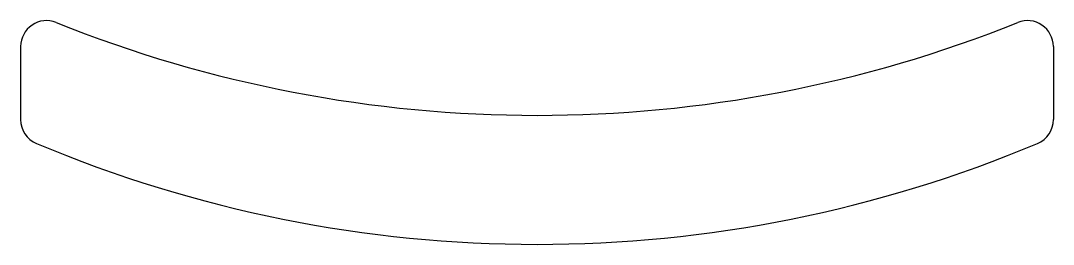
# Model space of a CAD drawing. Extents: x 300 to 700, y 0 to 87.
import ezdxf

# ---------------------------------------------------------------- set-up
doc = ezdxf.new("R2010")
doc.units = 0
doc.layers.get('0').update_dxf_attribs({"linetype": 'CONTINUOUS'})

msp = doc.modelspace()

# ---------------------------------------------------------------- linework, layer by layer
for p, q in [((300, 76.71), (300, 48.34)), ((700, 76.71), (700, 48.34))]:
    msp.add_line(p, q)
for centre, radius, start, end in [((310, 76.71), 10, 68.1271, 180), ((500, 550), 500, 248.1271, 291.8729), ((690, 76.71), 10, 0, 111.8729), ((310, 48.34), 10, 180, 247.1851), ((690, 48.34), 10, 292.8149, 360), ((500, 500), 500, 247.1851, 292.8149)]:
    msp.add_arc(centre, radius, start, end)

doc.saveas('drawing.dxf')
